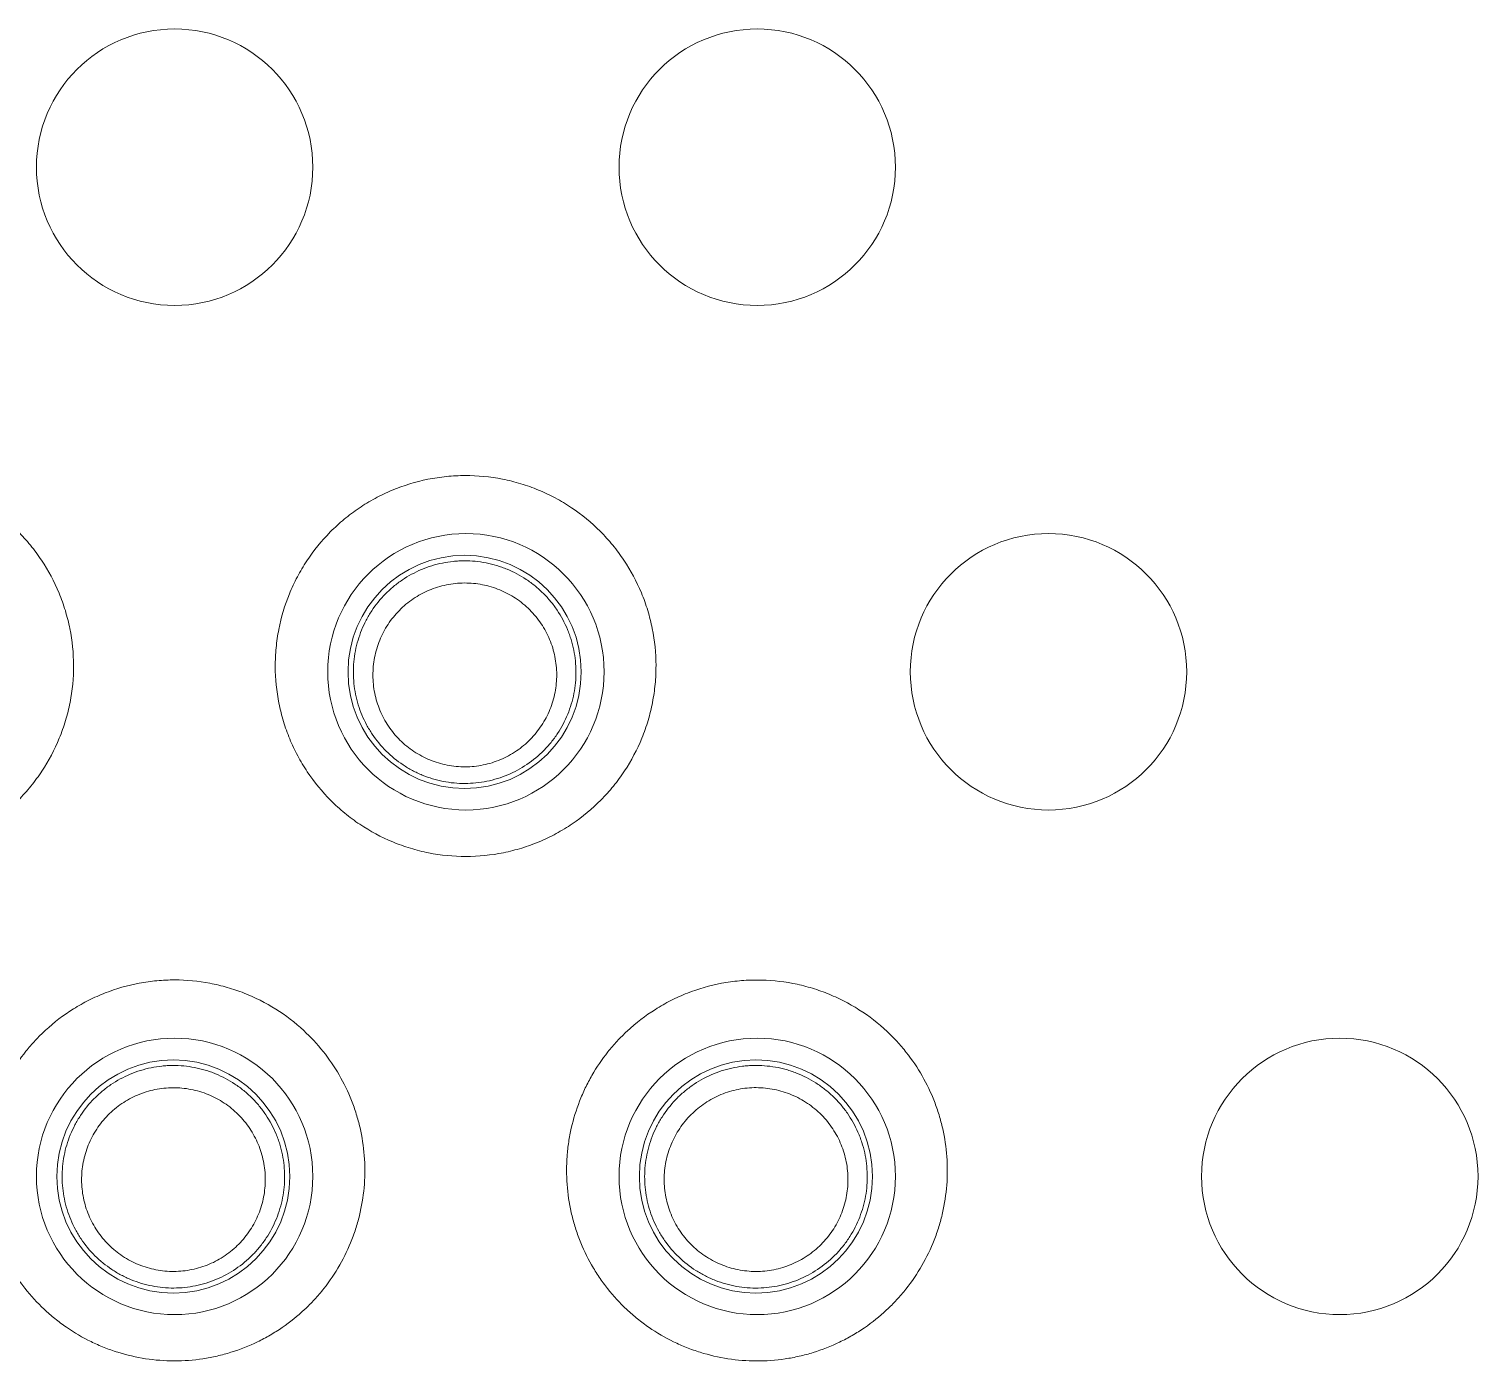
# Model space of a CAD drawing. Header units: inches. Extents: x 3778 to 56227, y -16914 to 35091.
# Drawn here: x 12331.13 to 12338.62, y 17409.93 to 17416.81 of the extents above; entities that cross this region are included whole.
import ezdxf

# ---------------------------------------------------------------- set-up
doc = ezdxf.new("R2010")
doc.units = ezdxf.units.IN
doc.header["$LTSCALE"] = 100
doc.header["$MEASUREMENT"] = 0
doc.layers.add('mark-B', color=2, linetype='Continuous', lineweight=20)
doc.layers.add('RC-LIGHT', color=7, linetype='Continuous')

# ---------------------------------------------------------------- blocks, each defined once
blk = doc.blocks.new('무풍1way 일반')
at = {"layer": 'mark-B'}
for centre, radius in [((504.575, -422.2442), 0.7146), ((507.5873, -422.2442), 0.7146), ((506.0811, -424.853), 0.7146), ((506.0811, -424.853), 0.7146), ((506.0811, -424.853), 0.7146), ((506.0811, -424.853), 0.7146), ((509.0935, -424.853), 0.7146), ((506.0746, -424.8537), 0.6029), ((504.575, -427.4618), 0.7146), ((504.575, -427.4618), 0.7146), ((504.575, -427.4618), 0.7146), ((504.575, -427.4618), 0.7146), ((507.5873, -427.4618), 0.7146), ((507.5873, -427.4618), 0.7146), ((507.5873, -427.4618), 0.7146), ((507.5873, -427.4618), 0.7146), ((510.5997, -427.4618), 0.7146), ((504.5684, -427.4625), 0.6026), ((507.5808, -427.4625), 0.6029)]:
    blk.add_circle(centre, radius, dxfattribs=at)
for points, knots in [([(503.0688, -425.8075), (503.0034, -425.8075), (502.9391, -425.8011), (502.8442, -425.7822), (502.8129, -425.7744), (502.7663, -425.7602), (502.7508, -425.7551), (502.7201, -425.7441), (502.705, -425.7382), (502.6303, -425.7071), (502.5736, -425.6767), (502.5066, -425.6318), (502.4934, -425.6225), (502.4674, -425.6031), (502.4546, -425.593), (502.417, -425.5621), (502.3932, -425.5404), (502.3253, -425.4722), (502.2846, -425.4225), (502.2398, -425.3552), (502.2311, -425.3415), (502.2146, -425.3138), (502.1909, -425.2717), (502.1568, -425.1994), (502.1352, -425.1392), (502.1213, -425.0931), (502.117, -425.0776), (502.1091, -425.0463), (502.1056, -425.0305), (502.0899, -424.9515), (502.0836, -424.888), (502.0835, -424.7922), (502.085, -424.7601), (502.0896, -424.7119), (502.0916, -424.6958), (502.0962, -424.664), (502.0989, -424.6482), (502.1144, -424.5697), (502.1327, -424.5085), (502.1631, -424.4342), (502.1696, -424.4194), (502.1833, -424.3901), (502.1906, -424.3756), (502.2132, -424.3328), (502.2296, -424.3053), (502.2826, -424.2252), (502.3231, -424.1753), (502.3802, -424.1176), (502.392, -424.1064), (502.4159, -424.0846), (502.4524, -424.0528), (502.5167, -424.0047), (502.5718, -423.9713), (502.6288, -423.9406), (502.6584, -423.9264), (502.7481, -423.8889), (502.8097, -423.8701), (502.9048, -423.8509), (502.9369, -423.846), (503.0019, -423.8395), (503.0343, -423.8379), (503.1312, -423.8378), (503.1954, -423.844), (503.2752, -423.8598), (503.2911, -423.8634), (503.3227, -423.8713), (503.3697, -423.8843), (503.4455, -423.9115), (503.5037, -423.9391), (503.5465, -423.962), (503.5605, -423.9699), (503.5884, -423.9867), (503.6022, -423.9954), (503.6695, -424.0406), (503.7191, -424.0814), (503.7872, -424.1496), (503.8088, -424.1735), (503.8396, -424.2111), (503.8496, -424.224), (503.8688, -424.2499), (503.878, -424.2631), (503.9225, -424.3299), (503.9527, -424.3863), (503.9896, -424.4754), (504.0005, -424.506), (504.0192, -424.5676), (504.027, -424.5986), (504.0457, -424.6925), (504.0522, -424.7562), (504.0524, -424.8855), (504.0463, -424.9493), (504.0279, -425.0432), (504.0202, -425.0743), (504.0018, -425.1359), (503.991, -425.1666), (503.9543, -425.2559), (503.9244, -425.3125), (503.8714, -425.3927), (503.8523, -425.4188), (503.8113, -425.4692), (503.7897, -425.4932), (503.7219, -425.5617), (503.6724, -425.6027), (503.592, -425.6571), (503.5639, -425.674), (503.507, -425.7048), (503.4488, -425.7326), (503.3882, -425.7545), (503.3419, -425.7688), (503.3263, -425.7732), (503.2948, -425.7812), (503.2789, -425.7848), (503.1989, -425.801), (503.1342, -425.8075), (503.0688, -425.8075)], [0, 0, 0, 0, 0.03125, 0.03125, 0.046875, 0.046875, 0.054688, 0.054688, 0.0625, 0.0625, 0.09375, 0.09375, 0.101563, 0.101563, 0.109375, 0.109375, 0.125, 0.125, 0.15625, 0.15625, 0.164063, 0.164063, 0.171875, 0.1875, 0.203125, 0.203125, 0.210938, 0.210938, 0.21875, 0.21875, 0.25, 0.25, 0.265625, 0.265625, 0.273438, 0.273438, 0.28125, 0.28125, 0.3125, 0.3125, 0.320313, 0.320313, 0.328125, 0.328125, 0.34375, 0.34375, 0.375, 0.375, 0.382813, 0.382813, 0.390625, 0.40625, 0.421875, 0.421875, 0.4375, 0.4375, 0.46875, 0.46875, 0.484375, 0.484375, 0.5, 0.5, 0.53125, 0.53125, 0.539063, 0.539063, 0.546875, 0.5625, 0.578125, 0.578125, 0.585938, 0.585938, 0.59375, 0.59375, 0.625, 0.625, 0.640625, 0.640625, 0.648438, 0.648438, 0.65625, 0.65625, 0.6875, 0.6875, 0.703125, 0.703125, 0.71875, 0.71875, 0.75, 0.75, 0.78125, 0.78125, 0.796875, 0.796875, 0.8125, 0.8125, 0.84375, 0.84375, 0.859375, 0.859375, 0.875, 0.875, 0.90625, 0.90625, 0.921875, 0.921875, 0.9375, 0.953125, 0.953125, 0.960937, 0.960937, 0.96875, 0.96875, 1, 1, 1, 1]), ([(503.0688, -425.8075), (503.0034, -425.8075), (502.9391, -425.8011), (502.8442, -425.7822), (502.8129, -425.7744), (502.7663, -425.7602), (502.7508, -425.7551), (502.7201, -425.7441), (502.705, -425.7382), (502.6303, -425.7071), (502.5736, -425.6767), (502.5066, -425.6318), (502.4934, -425.6225), (502.4674, -425.6031), (502.4546, -425.593), (502.417, -425.5621), (502.3932, -425.5404), (502.3253, -425.4722), (502.2846, -425.4225), (502.2398, -425.3552), (502.2311, -425.3415), (502.2146, -425.3138), (502.1909, -425.2717), (502.1568, -425.1994), (502.1352, -425.1392), (502.1213, -425.0931), (502.117, -425.0776), (502.1091, -425.0463), (502.1056, -425.0305), (502.0899, -424.9515), (502.0836, -424.888), (502.0835, -424.7922), (502.085, -424.7601), (502.0896, -424.7119), (502.0916, -424.6958), (502.0962, -424.664), (502.0989, -424.6482), (502.1144, -424.5697), (502.1327, -424.5085), (502.1631, -424.4342), (502.1696, -424.4194), (502.1833, -424.3901), (502.1906, -424.3756), (502.2132, -424.3328), (502.2296, -424.3053), (502.2826, -424.2252), (502.3231, -424.1753), (502.3802, -424.1176), (502.392, -424.1064), (502.4159, -424.0846), (502.4524, -424.0528), (502.5167, -424.0047), (502.5718, -423.9713), (502.6288, -423.9406), (502.6584, -423.9264), (502.7481, -423.8889), (502.8097, -423.8701), (502.9048, -423.8509), (502.9369, -423.846), (503.0019, -423.8395), (503.0343, -423.8379), (503.1312, -423.8378), (503.1954, -423.844), (503.2752, -423.8598), (503.2911, -423.8634), (503.3227, -423.8713), (503.3697, -423.8843), (503.4455, -423.9115), (503.5037, -423.9391), (503.5465, -423.962), (503.5605, -423.9699), (503.5884, -423.9867), (503.6022, -423.9954), (503.6695, -424.0406), (503.7191, -424.0814), (503.7872, -424.1496), (503.8088, -424.1735), (503.8396, -424.2111), (503.8496, -424.224), (503.8688, -424.2499), (503.878, -424.2631), (503.9225, -424.3299), (503.9527, -424.3863), (503.9896, -424.4754), (504.0005, -424.506), (504.0192, -424.5676), (504.027, -424.5986), (504.0457, -424.6925), (504.0522, -424.7562), (504.0524, -424.8855), (504.0463, -424.9493), (504.0279, -425.0432), (504.0202, -425.0743), (504.0018, -425.1359), (503.991, -425.1666), (503.9543, -425.2559), (503.9244, -425.3125), (503.8714, -425.3927), (503.8523, -425.4188), (503.8113, -425.4692), (503.7897, -425.4932), (503.7219, -425.5617), (503.6724, -425.6027), (503.592, -425.6571), (503.5639, -425.674), (503.507, -425.7048), (503.4488, -425.7326), (503.3882, -425.7545), (503.3419, -425.7688), (503.3263, -425.7732), (503.2948, -425.7812), (503.2789, -425.7848), (503.1989, -425.801), (503.1342, -425.8075), (503.0688, -425.8075)], [0, 0, 0, 0, 0.03125, 0.03125, 0.046875, 0.046875, 0.054688, 0.054688, 0.0625, 0.0625, 0.09375, 0.09375, 0.101563, 0.101563, 0.109375, 0.109375, 0.125, 0.125, 0.15625, 0.15625, 0.164063, 0.164063, 0.171875, 0.1875, 0.203125, 0.203125, 0.210938, 0.210938, 0.21875, 0.21875, 0.25, 0.25, 0.265625, 0.265625, 0.273438, 0.273438, 0.28125, 0.28125, 0.3125, 0.3125, 0.320313, 0.320313, 0.328125, 0.328125, 0.34375, 0.34375, 0.375, 0.375, 0.382813, 0.382813, 0.390625, 0.40625, 0.421875, 0.421875, 0.4375, 0.4375, 0.46875, 0.46875, 0.484375, 0.484375, 0.5, 0.5, 0.53125, 0.53125, 0.539063, 0.539063, 0.546875, 0.5625, 0.578125, 0.578125, 0.585938, 0.585938, 0.59375, 0.59375, 0.625, 0.625, 0.640625, 0.640625, 0.648438, 0.648438, 0.65625, 0.65625, 0.6875, 0.6875, 0.703125, 0.703125, 0.71875, 0.71875, 0.75, 0.75, 0.78125, 0.78125, 0.796875, 0.796875, 0.8125, 0.8125, 0.84375, 0.84375, 0.859375, 0.859375, 0.875, 0.875, 0.90625, 0.90625, 0.921875, 0.921875, 0.9375, 0.953125, 0.953125, 0.960937, 0.960937, 0.96875, 0.96875, 1, 1, 1, 1]), ([(506.0811, -425.8079), (506.0158, -425.808), (505.9515, -425.8016), (505.8567, -425.7828), (505.8253, -425.775), (505.7787, -425.7609), (505.7632, -425.7557), (505.7325, -425.7447), (505.7174, -425.7389), (505.6427, -425.7079), (505.586, -425.6775), (505.519, -425.6327), (505.5058, -425.6234), (505.4798, -425.604), (505.4669, -425.594), (505.4294, -425.5631), (505.4055, -425.5414), (505.3376, -425.4732), (505.2969, -425.4237), (505.252, -425.3564), (505.2433, -425.3427), (505.2267, -425.315), (505.203, -425.273), (505.1688, -425.2007), (505.1473, -425.1405), (505.1332, -425.0944), (505.1289, -425.0789), (505.1211, -425.0476), (505.1175, -425.0318), (505.1017, -424.9529), (505.0954, -424.8894), (505.0951, -424.7935), (505.0966, -424.7615), (505.1012, -424.7132), (505.1032, -424.6972), (505.1078, -424.6653), (505.1105, -424.6495), (505.1258, -424.5709), (505.1441, -424.5097), (505.1745, -424.4353), (505.181, -424.4206), (505.1947, -424.3913), (505.2019, -424.3767), (505.2245, -424.334), (505.2409, -424.3064), (505.2939, -424.2262), (505.3343, -424.1763), (505.3914, -424.1186), (505.4032, -424.1073), (505.427, -424.0855), (505.4636, -424.0537), (505.5278, -424.0055), (505.5829, -423.9721), (505.6399, -423.9413), (505.6695, -423.9272), (505.7592, -423.8896), (505.8208, -423.8707), (505.9158, -423.8515), (505.948, -423.8466), (506.013, -423.84), (506.0454, -423.8384), (506.1422, -423.8382), (506.2064, -423.8444), (506.2861, -423.8601), (506.3021, -423.8637), (506.3337, -423.8716), (506.3807, -423.8846), (506.4565, -423.9117), (506.5147, -423.9392), (506.5575, -423.962), (506.5715, -423.97), (506.5994, -423.9867), (506.6132, -423.9955), (506.6806, -424.0405), (506.7302, -424.0813), (506.7983, -424.1495), (506.8199, -424.1733), (506.8507, -424.2109), (506.8607, -424.2237), (506.88, -424.2497), (506.8892, -424.2628), (506.9338, -424.3296), (506.964, -424.3859), (507.001, -424.475), (507.0119, -424.5056), (507.0307, -424.5672), (507.0385, -424.5982), (507.0573, -424.6921), (507.0638, -424.7557), (507.0641, -424.8527), (507.0626, -424.8849), (507.0565, -424.9486), (507.0474, -425.0118), (507.0321, -425.0739), (507.0138, -425.1356), (507.003, -425.1663), (506.9664, -425.2557), (506.9365, -425.3122), (506.8835, -425.3926), (506.8645, -425.4186), (506.8235, -425.4691), (506.8019, -425.4931), (506.7341, -425.5617), (506.6847, -425.6027), (506.6042, -425.6571), (506.5762, -425.6741), (506.5193, -425.7049), (506.4611, -425.7328), (506.4005, -425.7547), (506.3542, -425.769), (506.3386, -425.7734), (506.3072, -425.7814), (506.2912, -425.7851), (506.2112, -425.8013), (506.1465, -425.8078), (506.0811, -425.8079)], [0, 0, 0, 0, 0.03125, 0.03125, 0.046875, 0.046875, 0.054688, 0.054688, 0.0625, 0.0625, 0.09375, 0.09375, 0.101563, 0.101563, 0.109375, 0.109375, 0.125, 0.125, 0.15625, 0.15625, 0.164063, 0.164063, 0.171875, 0.1875, 0.203125, 0.203125, 0.210938, 0.210938, 0.21875, 0.21875, 0.25, 0.25, 0.265625, 0.265625, 0.273438, 0.273438, 0.28125, 0.28125, 0.3125, 0.3125, 0.320313, 0.320313, 0.328125, 0.328125, 0.34375, 0.34375, 0.375, 0.375, 0.382813, 0.382813, 0.390625, 0.40625, 0.421875, 0.421875, 0.4375, 0.4375, 0.46875, 0.46875, 0.484375, 0.484375, 0.5, 0.5, 0.53125, 0.53125, 0.539063, 0.539063, 0.546875, 0.5625, 0.578125, 0.578125, 0.585938, 0.585938, 0.59375, 0.59375, 0.625, 0.625, 0.640625, 0.640625, 0.648438, 0.648438, 0.65625, 0.65625, 0.6875, 0.6875, 0.703125, 0.703125, 0.71875, 0.71875, 0.75, 0.75, 0.765625, 0.765625, 0.78125, 0.796875, 0.796875, 0.8125, 0.8125, 0.84375, 0.84375, 0.859375, 0.859375, 0.875, 0.875, 0.90625, 0.90625, 0.921875, 0.921875, 0.9375, 0.953125, 0.953125, 0.960938, 0.960938, 0.96875, 0.96875, 1, 1, 1, 1]), ([(506.0811, -425.8079), (506.0158, -425.808), (505.9515, -425.8016), (505.8567, -425.7828), (505.8253, -425.775), (505.7787, -425.7609), (505.7632, -425.7557), (505.7325, -425.7447), (505.7174, -425.7389), (505.6427, -425.7079), (505.586, -425.6775), (505.519, -425.6327), (505.5058, -425.6234), (505.4798, -425.604), (505.4669, -425.594), (505.4294, -425.5631), (505.4055, -425.5414), (505.3376, -425.4732), (505.2969, -425.4237), (505.252, -425.3564), (505.2433, -425.3427), (505.2267, -425.315), (505.203, -425.273), (505.1688, -425.2007), (505.1473, -425.1405), (505.1332, -425.0944), (505.1289, -425.0789), (505.1211, -425.0476), (505.1175, -425.0318), (505.1017, -424.9529), (505.0954, -424.8894), (505.0951, -424.7935), (505.0966, -424.7615), (505.1012, -424.7132), (505.1032, -424.6972), (505.1078, -424.6653), (505.1105, -424.6495), (505.1258, -424.5709), (505.1441, -424.5097), (505.1745, -424.4353), (505.181, -424.4206), (505.1947, -424.3913), (505.2019, -424.3767), (505.2245, -424.334), (505.2409, -424.3064), (505.2939, -424.2262), (505.3343, -424.1763), (505.3914, -424.1186), (505.4032, -424.1073), (505.427, -424.0855), (505.4636, -424.0537), (505.5278, -424.0055), (505.5829, -423.9721), (505.6399, -423.9413), (505.6695, -423.9272), (505.7592, -423.8896), (505.8208, -423.8707), (505.9158, -423.8515), (505.948, -423.8466), (506.013, -423.84), (506.0454, -423.8384), (506.1422, -423.8382), (506.2064, -423.8444), (506.2861, -423.8601), (506.3021, -423.8637), (506.3337, -423.8716), (506.3807, -423.8846), (506.4565, -423.9117), (506.5147, -423.9392), (506.5575, -423.962), (506.5715, -423.97), (506.5994, -423.9867), (506.6132, -423.9955), (506.6806, -424.0405), (506.7302, -424.0813), (506.7983, -424.1495), (506.8199, -424.1733), (506.8507, -424.2109), (506.8607, -424.2237), (506.88, -424.2497), (506.8892, -424.2628), (506.9338, -424.3296), (506.964, -424.3859), (507.001, -424.475), (507.0119, -424.5056), (507.0307, -424.5672), (507.0385, -424.5982), (507.0573, -424.6921), (507.0638, -424.7557), (507.0641, -424.8527), (507.0626, -424.8849), (507.0565, -424.9486), (507.0474, -425.0118), (507.0321, -425.0739), (507.0138, -425.1356), (507.003, -425.1663), (506.9664, -425.2557), (506.9365, -425.3122), (506.8835, -425.3926), (506.8645, -425.4186), (506.8235, -425.4691), (506.8019, -425.4931), (506.7341, -425.5617), (506.6847, -425.6027), (506.6042, -425.6571), (506.5762, -425.6741), (506.5193, -425.7049), (506.4611, -425.7328), (506.4005, -425.7547), (506.3542, -425.769), (506.3386, -425.7734), (506.3072, -425.7814), (506.2912, -425.7851), (506.2112, -425.8013), (506.1465, -425.8078), (506.0811, -425.8079)], [0, 0, 0, 0, 0.03125, 0.03125, 0.046875, 0.046875, 0.054688, 0.054688, 0.0625, 0.0625, 0.09375, 0.09375, 0.101563, 0.101563, 0.109375, 0.109375, 0.125, 0.125, 0.15625, 0.15625, 0.164063, 0.164063, 0.171875, 0.1875, 0.203125, 0.203125, 0.210938, 0.210938, 0.21875, 0.21875, 0.25, 0.25, 0.265625, 0.265625, 0.273438, 0.273438, 0.28125, 0.28125, 0.3125, 0.3125, 0.320313, 0.320313, 0.328125, 0.328125, 0.34375, 0.34375, 0.375, 0.375, 0.382813, 0.382813, 0.390625, 0.40625, 0.421875, 0.421875, 0.4375, 0.4375, 0.46875, 0.46875, 0.484375, 0.484375, 0.5, 0.5, 0.53125, 0.53125, 0.539063, 0.539063, 0.546875, 0.5625, 0.578125, 0.578125, 0.585938, 0.585938, 0.59375, 0.59375, 0.625, 0.625, 0.640625, 0.640625, 0.648438, 0.648438, 0.65625, 0.65625, 0.6875, 0.6875, 0.703125, 0.703125, 0.71875, 0.71875, 0.75, 0.75, 0.765625, 0.765625, 0.78125, 0.796875, 0.796875, 0.8125, 0.8125, 0.84375, 0.84375, 0.859375, 0.859375, 0.875, 0.875, 0.90625, 0.90625, 0.921875, 0.921875, 0.9375, 0.953125, 0.953125, 0.960938, 0.960938, 0.96875, 0.96875, 1, 1, 1, 1]), ([(505.6687, -425.2629), (505.6417, -425.236), (505.6178, -425.207), (505.5864, -425.1602), (505.5767, -425.1441), (505.5587, -425.1107), (505.5506, -425.0936), (505.529, -425.0417), (505.518, -425.006), (505.5068, -424.9507), (505.504, -424.9319), (505.5002, -424.8944), (505.4992, -424.8757), (505.499, -424.8197), (505.5025, -424.7824), (505.5169, -424.708), (505.5277, -424.6721), (505.5488, -424.6201), (505.5568, -424.6032), (505.5743, -424.5698), (505.5841, -424.5534), (505.6152, -424.5062), (505.6388, -424.4771), (505.6785, -424.437), (505.6924, -424.4242), (505.7217, -424.3999), (505.7368, -424.3886), (505.7836, -424.357), (505.8166, -424.3391), (505.869, -424.317), (505.887, -424.3105), (505.9231, -424.2993), (505.9596, -424.29), (505.9969, -424.2843), (506.025, -424.2814), (506.0345, -424.2807), (506.0534, -424.2797), (506.063, -424.2794), (506.1105, -424.2792), (506.148, -424.2828), (506.2035, -424.2936), (506.2218, -424.2982), (506.2491, -424.3063), (506.2582, -424.3093), (506.2761, -424.3157), (506.2849, -424.319), (506.3285, -424.337), (506.3617, -424.3546), (506.4088, -424.3859), (506.4242, -424.3972), (506.4536, -424.4212), (506.4676, -424.4339), (506.4944, -424.4606), (506.5072, -424.4747), (506.5312, -424.5039), (506.5424, -424.519), (506.5737, -424.5657), (506.5914, -424.5987), (506.6096, -424.6423), (506.613, -424.6512), (506.6194, -424.6689), (506.6283, -424.6957), (506.6398, -424.741), (506.6454, -424.778), (506.6492, -424.8154), (506.6502, -424.8344), (506.6503, -424.8909), (506.6468, -424.9281), (506.6361, -424.9832), (506.6316, -425.0015), (506.6207, -425.0378), (506.6144, -425.0556), (506.5931, -425.1077), (506.5757, -425.1408), (506.5445, -425.1879), (506.5332, -425.2033), (506.5094, -425.2326), (506.4968, -425.2466), (506.4572, -425.2866), (506.4283, -425.3106), (506.3652, -425.3532), (506.332, -425.3711), (506.28, -425.3929), (506.2623, -425.3993), (506.2261, -425.4105), (506.2076, -425.4152), (506.1519, -425.4265), (506.1145, -425.4303), (506.0579, -425.4305), (506.0388, -425.4297), (506.0009, -425.426), (505.9822, -425.4233), (505.9268, -425.4124), (505.8907, -425.4016), (505.8468, -425.3835), (505.8381, -425.3797), (505.8209, -425.3716), (505.7956, -425.3589), (505.7715, -425.3445), (505.7247, -425.3134), (505.6956, -425.2897), (505.6687, -425.2629)], [0, 0, 0, 0, 0.03125, 0.03125, 0.046875, 0.046875, 0.0625, 0.0625, 0.09375, 0.09375, 0.109375, 0.109375, 0.125, 0.125, 0.15625, 0.15625, 0.1875, 0.1875, 0.203125, 0.203125, 0.21875, 0.21875, 0.25, 0.25, 0.265625, 0.265625, 0.28125, 0.28125, 0.3125, 0.3125, 0.328125, 0.328125, 0.34375, 0.359375, 0.359375, 0.367187, 0.367187, 0.375, 0.375, 0.40625, 0.40625, 0.421875, 0.421875, 0.429687, 0.429687, 0.4375, 0.4375, 0.46875, 0.46875, 0.484375, 0.484375, 0.5, 0.5, 0.515625, 0.515625, 0.53125, 0.53125, 0.5625, 0.5625, 0.570312, 0.570312, 0.578125, 0.59375, 0.609375, 0.609375, 0.625, 0.625, 0.65625, 0.65625, 0.671875, 0.671875, 0.6875, 0.6875, 0.71875, 0.71875, 0.734375, 0.734375, 0.75, 0.75, 0.78125, 0.78125, 0.8125, 0.8125, 0.828125, 0.828125, 0.84375, 0.84375, 0.875, 0.875, 0.890625, 0.890625, 0.90625, 0.90625, 0.9375, 0.9375, 0.945312, 0.945312, 0.953125, 0.96875, 0.96875, 1, 1, 1, 1]), ([(505.74, -425.2059), (505.7512, -425.2169), (505.7628, -425.2275), (505.7869, -425.2471), (505.8119, -425.2656), (505.8386, -425.2815), (505.8661, -425.2961), (505.8804, -425.3028), (505.9239, -425.3207), (505.9537, -425.3296), (505.9995, -425.3385), (506.015, -425.3408), (506.0464, -425.3437), (506.0621, -425.3444), (506.1089, -425.3442), (506.1398, -425.341), (506.1859, -425.3316), (506.2012, -425.3276), (506.2311, -425.3184), (506.2457, -425.313), (506.2887, -425.2949), (506.3161, -425.2801), (506.3681, -425.2448), (506.392, -425.2249), (506.4246, -425.1918), (506.4349, -425.1802), (506.4545, -425.156), (506.4638, -425.1433), (506.4895, -425.1043), (506.5038, -425.077), (506.5213, -425.034), (506.5265, -425.0193), (506.5354, -424.9894), (506.5391, -424.9743), (506.5478, -424.9289), (506.5507, -424.8982), (506.5505, -424.8516), (506.5497, -424.836), (506.5465, -424.8051), (506.5419, -424.7747), (506.5343, -424.7448), (506.5253, -424.7152), (506.52, -424.7005), (506.502, -424.6573), (506.4873, -424.6301), (506.4615, -424.5916), (506.4523, -424.5792), (506.4325, -424.5551), (506.4219, -424.5435), (506.3998, -424.5214), (506.3882, -424.511), (506.3639, -424.4912), (506.3512, -424.4818), (506.3123, -424.4559), (506.2849, -424.4414), (506.2416, -424.4236), (506.2268, -424.4184), (506.1967, -424.4094), (506.1815, -424.4056), (506.1357, -424.3967), (506.1047, -424.3938), (506.0575, -424.394), (506.0417, -424.3948), (506.0107, -424.3981), (505.9799, -424.4028), (505.9498, -424.4106), (505.9199, -424.4198), (505.905, -424.4253), (505.8617, -424.4435), (505.8345, -424.4584), (505.7959, -424.4845), (505.7834, -424.4939), (505.7592, -424.514), (505.7478, -424.5246), (505.7151, -424.5578), (505.6956, -424.5818), (505.67, -424.6208), (505.662, -424.6343), (505.6475, -424.6619), (505.641, -424.6759), (505.6236, -424.7187), (505.6147, -424.7484), (505.6029, -424.8097), (505.6001, -424.8404), (505.6003, -424.8866), (505.6011, -424.9021), (505.6042, -424.9329), (505.6066, -424.9484), (505.6158, -424.994), (505.6249, -425.0235), (505.6427, -425.0663), (505.6494, -425.0803), (505.6642, -425.1079), (505.6722, -425.1212), (505.6981, -425.1598), (505.7178, -425.1837), (505.74, -425.2059)], [0, 0, 0, 0, 0.015625, 0.015625, 0.03125, 0.046875, 0.046875, 0.0625, 0.0625, 0.09375, 0.09375, 0.109375, 0.109375, 0.125, 0.125, 0.15625, 0.15625, 0.171875, 0.171875, 0.1875, 0.1875, 0.21875, 0.21875, 0.25, 0.25, 0.265625, 0.265625, 0.28125, 0.28125, 0.3125, 0.3125, 0.328125, 0.328125, 0.34375, 0.34375, 0.375, 0.375, 0.390625, 0.390625, 0.40625, 0.421875, 0.421875, 0.4375, 0.4375, 0.46875, 0.46875, 0.484375, 0.484375, 0.5, 0.5, 0.515625, 0.515625, 0.53125, 0.53125, 0.5625, 0.5625, 0.578125, 0.578125, 0.59375, 0.59375, 0.625, 0.625, 0.640625, 0.640625, 0.65625, 0.671875, 0.671875, 0.6875, 0.6875, 0.71875, 0.71875, 0.734375, 0.734375, 0.75, 0.75, 0.78125, 0.78125, 0.796875, 0.796875, 0.8125, 0.8125, 0.84375, 0.84375, 0.875, 0.875, 0.890625, 0.890625, 0.90625, 0.90625, 0.9375, 0.9375, 0.953125, 0.953125, 0.96875, 0.96875, 1, 1, 1, 1]), ([(503.907, -426.7066), (503.952, -426.6651), (504.0003, -426.6283), (504.0778, -426.5798), (504.1044, -426.5648), (504.1456, -426.5441), (504.1596, -426.5374), (504.1877, -426.5249), (504.2019, -426.519), (504.2732, -426.4912), (504.3317, -426.4744), (504.4069, -426.4602), (504.4221, -426.4577), (504.4525, -426.4535), (504.4679, -426.4517), (504.514, -426.4474), (504.5447, -426.446), (504.6364, -426.4461), (504.6971, -426.4519), (504.7877, -426.4691), (504.8179, -426.4763), (504.8768, -426.4933), (504.9057, -426.5032), (504.9908, -426.5366), (505.0452, -426.564), (505.1496, -426.6296), (505.198, -426.6668), (505.2425, -426.708)], [0, 0, 0, 0, 0.125, 0.125, 0.1875, 0.1875, 0.21875, 0.21875, 0.25, 0.25, 0.375, 0.375, 0.40625, 0.40625, 0.4375, 0.4375, 0.5, 0.5, 0.625, 0.625, 0.6875, 0.6875, 0.75, 0.75, 0.875, 0.875, 1, 1, 1, 1]), ([(503.907, -426.7066), (503.952, -426.6651), (504.0003, -426.6283), (504.0778, -426.5798), (504.1044, -426.5648), (504.1456, -426.5441), (504.1596, -426.5374), (504.1877, -426.5249), (504.2019, -426.519), (504.2732, -426.4912), (504.3317, -426.4744), (504.4069, -426.4602), (504.4221, -426.4577), (504.4525, -426.4535), (504.4679, -426.4517), (504.514, -426.4474), (504.5447, -426.446), (504.6364, -426.4461), (504.6971, -426.4519), (504.7877, -426.4691), (504.8179, -426.4763), (504.8768, -426.4933), (504.9057, -426.5032), (504.9908, -426.5366), (505.0452, -426.564), (505.1496, -426.6296), (505.198, -426.6668), (505.2425, -426.708)], [0, 0, 0, 0, 0.125, 0.125, 0.1875, 0.1875, 0.21875, 0.21875, 0.25, 0.25, 0.375, 0.375, 0.40625, 0.40625, 0.4375, 0.4375, 0.5, 0.5, 0.625, 0.625, 0.6875, 0.6875, 0.75, 0.75, 0.875, 0.875, 1, 1, 1, 1]), ([(506.9152, -426.7103), (506.9604, -426.6682), (507.009, -426.6309), (507.0868, -426.5818), (507.1136, -426.5666), (507.1551, -426.5456), (507.1691, -426.5389), (507.1975, -426.5262), (507.2117, -426.5202), (507.2835, -426.492), (507.3425, -426.4751), (507.4182, -426.4607), (507.4335, -426.4582), (507.4642, -426.4539), (507.4797, -426.4521), (507.5261, -426.4478), (507.557, -426.4465), (507.6494, -426.4467), (507.7106, -426.4525), (507.7866, -426.4671), (507.8018, -426.4704), (507.832, -426.4777), (507.8769, -426.4897), (507.9496, -426.5148), (508.0055, -426.54), (508.0603, -426.568), (508.0871, -426.5833), (508.1657, -426.6332), (508.2142, -426.6709), (508.2588, -426.7127)], [0, 0, 0, 0, 0.125, 0.125, 0.1875, 0.1875, 0.21875, 0.21875, 0.25, 0.25, 0.375, 0.375, 0.40625, 0.40625, 0.4375, 0.4375, 0.5, 0.5, 0.625, 0.625, 0.65625, 0.65625, 0.6875, 0.75, 0.8125, 0.8125, 0.875, 0.875, 1, 1, 1, 1]), ([(506.9152, -426.7103), (506.9604, -426.6682), (507.009, -426.6309), (507.0868, -426.5818), (507.1136, -426.5666), (507.1551, -426.5456), (507.1691, -426.5389), (507.1975, -426.5262), (507.2117, -426.5202), (507.2835, -426.492), (507.3425, -426.4751), (507.4182, -426.4607), (507.4335, -426.4582), (507.4642, -426.4539), (507.4797, -426.4521), (507.5261, -426.4478), (507.557, -426.4465), (507.6494, -426.4467), (507.7106, -426.4525), (507.7866, -426.4671), (507.8018, -426.4704), (507.832, -426.4777), (507.8769, -426.4897), (507.9496, -426.5148), (508.0055, -426.54), (508.0603, -426.568), (508.0871, -426.5833), (508.1657, -426.6332), (508.2142, -426.6709), (508.2588, -426.7127)], [0, 0, 0, 0, 0.125, 0.125, 0.1875, 0.1875, 0.21875, 0.21875, 0.25, 0.25, 0.375, 0.375, 0.40625, 0.40625, 0.4375, 0.4375, 0.5, 0.5, 0.625, 0.625, 0.65625, 0.65625, 0.6875, 0.75, 0.8125, 0.8125, 0.875, 0.875, 1, 1, 1, 1]), ([(505.2425, -426.708), (505.2785, -426.7413), (505.312, -426.7772), (505.3739, -426.8547), (505.4016, -426.8952), (505.4505, -426.9798), (505.4718, -427.0238), (505.4989, -427.0924), (505.5071, -427.1158), (505.5216, -427.1628), (505.528, -427.1864), (505.5444, -427.2577), (505.5518, -427.3059), (505.5575, -427.379), (505.5585, -427.4036), (505.5586, -427.4529), (505.5578, -427.4775), (505.5525, -427.5507), (505.5454, -427.5989), (505.5294, -427.6704), (505.5232, -427.694), (505.5089, -427.741), (505.5008, -427.7644), (505.4741, -427.8333), (505.4319, -427.9216), (505.3772, -428.0029), (505.3388, -428.0515), (505.3309, -428.0611), (505.3149, -428.0799), (505.2903, -428.1076), (505.2644, -428.1337), (505.2107, -428.1839), (505.1725, -428.2147), (505.1216, -428.2496), (505.1113, -428.2564), (505.0903, -428.2697), (505.0797, -428.2762), (505.0475, -428.2949), (505.0257, -428.3065), (504.9592, -428.3388), (504.9135, -428.3568), (504.8428, -428.3788), (504.8189, -428.3852), (504.7704, -428.3964), (504.7458, -428.4011), (504.6721, -428.4122), (504.6225, -428.4159), (504.5227, -428.4157), (504.4241, -428.408), (504.3281, -428.3858), (504.257, -428.3636), (504.2334, -428.3552), (504.1874, -428.3369), (504.1648, -428.3269), (504.0985, -428.2946), (504.0561, -428.2698), (504.0054, -428.2348), (503.9953, -428.2276), (503.9755, -428.2128), (503.9657, -428.2051), (503.9367, -428.1818), (503.9181, -428.1656), (503.8644, -428.1151), (503.8314, -428.079), (503.7859, -428.0212), (503.7714, -428.0014), (503.7507, -427.9707), (503.744, -427.9602), (503.731, -427.9392), (503.7247, -427.9287), (503.6943, -427.8753), (503.6734, -427.8311), (503.6471, -427.7629), (503.6391, -427.7398), (503.6284, -427.7046), (503.6251, -427.6928), (503.6189, -427.6689), (503.6159, -427.6569), (503.6026, -427.5968), (503.5886, -427.5001), (503.5889, -427.4025), (503.5947, -427.3289), (503.5976, -427.3043), (503.6051, -427.2558), (503.6097, -427.2318), (503.6262, -427.1606), (503.6407, -427.114), (503.6678, -427.0457), (503.6777, -427.0231), (503.6993, -426.9786), (503.7108, -426.9569), (503.7478, -426.8933), (503.7754, -426.853), (503.8214, -426.7956), (503.8375, -426.7771), (503.8711, -426.741), (503.8888, -426.7234), (503.907, -426.7066)], [0, 0, 0, 0, 0.03125, 0.03125, 0.0625, 0.0625, 0.09375, 0.09375, 0.109375, 0.109375, 0.125, 0.125, 0.15625, 0.15625, 0.171875, 0.171875, 0.1875, 0.1875, 0.21875, 0.21875, 0.234375, 0.234375, 0.25, 0.25, 0.28125, 0.3125, 0.3125, 0.320313, 0.320313, 0.328125, 0.34375, 0.34375, 0.375, 0.375, 0.382813, 0.382813, 0.390625, 0.390625, 0.40625, 0.40625, 0.4375, 0.4375, 0.453125, 0.453125, 0.46875, 0.46875, 0.5, 0.5, 0.53125, 0.5625, 0.5625, 0.578125, 0.578125, 0.59375, 0.59375, 0.625, 0.625, 0.632812, 0.632812, 0.640625, 0.640625, 0.65625, 0.65625, 0.6875, 0.6875, 0.703125, 0.703125, 0.710937, 0.710937, 0.71875, 0.71875, 0.75, 0.75, 0.765625, 0.765625, 0.773438, 0.773438, 0.78125, 0.78125, 0.8125, 0.84375, 0.84375, 0.859375, 0.859375, 0.875, 0.875, 0.90625, 0.90625, 0.921875, 0.921875, 0.9375, 0.9375, 0.96875, 0.96875, 0.984375, 0.984375, 1, 1, 1, 1]), ([(505.2425, -426.708), (505.2785, -426.7413), (505.312, -426.7772), (505.3739, -426.8547), (505.4016, -426.8952), (505.4505, -426.9798), (505.4718, -427.0238), (505.4989, -427.0924), (505.5071, -427.1158), (505.5216, -427.1628), (505.528, -427.1864), (505.5444, -427.2577), (505.5518, -427.3059), (505.5575, -427.379), (505.5585, -427.4036), (505.5586, -427.4529), (505.5578, -427.4775), (505.5525, -427.5507), (505.5454, -427.5989), (505.5294, -427.6704), (505.5232, -427.694), (505.5089, -427.741), (505.5008, -427.7644), (505.4741, -427.8333), (505.4319, -427.9216), (505.3772, -428.0029), (505.3388, -428.0515), (505.3309, -428.0611), (505.3149, -428.0799), (505.2903, -428.1076), (505.2644, -428.1337), (505.2107, -428.1839), (505.1725, -428.2147), (505.1216, -428.2496), (505.1113, -428.2564), (505.0903, -428.2697), (505.0797, -428.2762), (505.0475, -428.2949), (505.0257, -428.3065), (504.9592, -428.3388), (504.9135, -428.3568), (504.8428, -428.3788), (504.8189, -428.3852), (504.7704, -428.3964), (504.7458, -428.4011), (504.6721, -428.4122), (504.6225, -428.4159), (504.5227, -428.4157), (504.4241, -428.408), (504.3281, -428.3858), (504.257, -428.3636), (504.2334, -428.3552), (504.1874, -428.3369), (504.1648, -428.3269), (504.0985, -428.2946), (504.0561, -428.2698), (504.0054, -428.2348), (503.9953, -428.2276), (503.9755, -428.2128), (503.9657, -428.2051), (503.9367, -428.1818), (503.9181, -428.1656), (503.8644, -428.1151), (503.8314, -428.079), (503.7859, -428.0212), (503.7714, -428.0014), (503.7507, -427.9707), (503.744, -427.9602), (503.731, -427.9392), (503.7247, -427.9287), (503.6943, -427.8753), (503.6734, -427.8311), (503.6471, -427.7629), (503.6391, -427.7398), (503.6284, -427.7046), (503.6251, -427.6928), (503.6189, -427.6689), (503.6159, -427.6569), (503.6026, -427.5968), (503.5886, -427.5001), (503.5889, -427.4025), (503.5947, -427.3289), (503.5976, -427.3043), (503.6051, -427.2558), (503.6097, -427.2318), (503.6262, -427.1606), (503.6407, -427.114), (503.6678, -427.0457), (503.6777, -427.0231), (503.6993, -426.9786), (503.7108, -426.9569), (503.7478, -426.8933), (503.7754, -426.853), (503.8214, -426.7956), (503.8375, -426.7771), (503.8711, -426.741), (503.8888, -426.7234), (503.907, -426.7066)], [0, 0, 0, 0, 0.03125, 0.03125, 0.0625, 0.0625, 0.09375, 0.09375, 0.109375, 0.109375, 0.125, 0.125, 0.15625, 0.15625, 0.171875, 0.171875, 0.1875, 0.1875, 0.21875, 0.21875, 0.234375, 0.234375, 0.25, 0.25, 0.28125, 0.3125, 0.3125, 0.320313, 0.320313, 0.328125, 0.34375, 0.34375, 0.375, 0.375, 0.382813, 0.382813, 0.390625, 0.390625, 0.40625, 0.40625, 0.4375, 0.4375, 0.453125, 0.453125, 0.46875, 0.46875, 0.5, 0.5, 0.53125, 0.5625, 0.5625, 0.578125, 0.578125, 0.59375, 0.59375, 0.625, 0.625, 0.632812, 0.632812, 0.640625, 0.640625, 0.65625, 0.65625, 0.6875, 0.6875, 0.703125, 0.703125, 0.710937, 0.710937, 0.71875, 0.71875, 0.75, 0.75, 0.765625, 0.765625, 0.773438, 0.773438, 0.78125, 0.78125, 0.8125, 0.84375, 0.84375, 0.859375, 0.859375, 0.875, 0.875, 0.90625, 0.90625, 0.921875, 0.921875, 0.9375, 0.9375, 0.96875, 0.96875, 0.984375, 0.984375, 1, 1, 1, 1]), ([(508.2588, -426.7127), (508.2766, -426.7294), (508.2938, -426.7468), (508.327, -426.7829), (508.343, -426.8016), (508.389, -426.8598), (508.4436, -426.941), (508.4856, -427.029), (508.5123, -427.0976), (508.5204, -427.121), (508.5347, -427.1679), (508.5409, -427.1915), (508.5569, -427.2627), (508.5641, -427.3108), (508.5694, -427.3838), (508.5703, -427.4083), (508.5702, -427.4576), (508.5693, -427.4821), (508.5637, -427.5551), (508.5564, -427.6032), (508.5402, -427.6744), (508.5339, -427.698), (508.5195, -427.7448), (508.5113, -427.7682), (508.4844, -427.8368), (508.4421, -427.9248), (508.3872, -428.0057), (508.3487, -428.0541), (508.3408, -428.0637), (508.3248, -428.0824), (508.3002, -428.1099), (508.2743, -428.1359), (508.2206, -428.1859), (508.1823, -428.2165), (508.1315, -428.2513), (508.1212, -428.2581), (508.1002, -428.2713), (508.0896, -428.2777), (508.0574, -428.2963), (508.0356, -428.3078), (507.9692, -428.3399), (507.9236, -428.3578), (507.8531, -428.3796), (507.8292, -428.386), (507.7808, -428.3971), (507.7563, -428.4017), (507.6827, -428.4127), (507.6332, -428.4163), (507.5337, -428.4161), (507.4354, -428.4083), (507.3396, -428.3861), (507.2687, -428.364), (507.2452, -428.3556), (507.1993, -428.3374), (507.1768, -428.3274), (507.1107, -428.2952), (507.0684, -428.2705), (507.0177, -428.2356), (507.0077, -428.2284), (506.9879, -428.2137), (506.9781, -428.2061), (506.9492, -428.1828), (506.9306, -428.1666), (506.877, -428.1164), (506.844, -428.0804), (506.7985, -428.0229), (506.784, -428.0031), (506.7634, -427.9725), (506.7566, -427.9621), (506.7436, -427.9412), (506.7373, -427.9306), (506.7069, -427.8774), (506.686, -427.8334), (506.6595, -427.7654), (506.6516, -427.7423), (506.6409, -427.7073), (506.6375, -427.6955), (506.6312, -427.6718), (506.6283, -427.6598), (506.6147, -427.5998), (506.6005, -427.5033), (506.6006, -427.406), (506.6061, -427.3326), (506.6089, -427.308), (506.6162, -427.2596), (506.6207, -427.2356), (506.637, -427.1644), (506.6513, -427.1179), (506.678, -427.0497), (506.6878, -427.0271), (506.7092, -426.9826), (506.7206, -426.9609), (506.7573, -426.8972), (506.7847, -426.8569), (506.8302, -426.7995), (506.8462, -426.7809), (506.8796, -426.7447), (506.8971, -426.7271), (506.9152, -426.7103)], [0, 0, 0, 0, 0.015625, 0.015625, 0.03125, 0.03125, 0.0625, 0.09375, 0.09375, 0.109375, 0.109375, 0.125, 0.125, 0.15625, 0.15625, 0.171875, 0.171875, 0.1875, 0.1875, 0.21875, 0.21875, 0.234375, 0.234375, 0.25, 0.25, 0.28125, 0.3125, 0.3125, 0.320313, 0.320313, 0.328125, 0.34375, 0.34375, 0.375, 0.375, 0.382813, 0.382813, 0.390625, 0.390625, 0.40625, 0.40625, 0.4375, 0.4375, 0.453125, 0.453125, 0.46875, 0.46875, 0.5, 0.5, 0.53125, 0.5625, 0.5625, 0.578125, 0.578125, 0.59375, 0.59375, 0.625, 0.625, 0.632813, 0.632813, 0.640625, 0.640625, 0.65625, 0.65625, 0.6875, 0.6875, 0.703125, 0.703125, 0.710938, 0.710938, 0.71875, 0.71875, 0.75, 0.75, 0.765625, 0.765625, 0.773438, 0.773438, 0.78125, 0.78125, 0.8125, 0.84375, 0.84375, 0.859375, 0.859375, 0.875, 0.875, 0.90625, 0.90625, 0.921875, 0.921875, 0.9375, 0.9375, 0.96875, 0.96875, 0.984375, 0.984375, 1, 1, 1, 1]), ([(508.2588, -426.7127), (508.2766, -426.7294), (508.2938, -426.7468), (508.327, -426.7829), (508.343, -426.8016), (508.389, -426.8598), (508.4436, -426.941), (508.4856, -427.029), (508.5123, -427.0976), (508.5204, -427.121), (508.5347, -427.1679), (508.5409, -427.1915), (508.5569, -427.2627), (508.5641, -427.3108), (508.5694, -427.3838), (508.5703, -427.4083), (508.5702, -427.4576), (508.5693, -427.4821), (508.5637, -427.5551), (508.5564, -427.6032), (508.5402, -427.6744), (508.5339, -427.698), (508.5195, -427.7448), (508.5113, -427.7682), (508.4844, -427.8368), (508.4421, -427.9248), (508.3872, -428.0057), (508.3487, -428.0541), (508.3408, -428.0637), (508.3248, -428.0824), (508.3002, -428.1099), (508.2743, -428.1359), (508.2206, -428.1859), (508.1823, -428.2165), (508.1315, -428.2513), (508.1212, -428.2581), (508.1002, -428.2713), (508.0896, -428.2777), (508.0574, -428.2963), (508.0356, -428.3078), (507.9692, -428.3399), (507.9236, -428.3578), (507.8531, -428.3796), (507.8292, -428.386), (507.7808, -428.3971), (507.7563, -428.4017), (507.6827, -428.4127), (507.6332, -428.4163), (507.5337, -428.4161), (507.4354, -428.4083), (507.3396, -428.3861), (507.2687, -428.364), (507.2452, -428.3556), (507.1993, -428.3374), (507.1768, -428.3274), (507.1107, -428.2952), (507.0684, -428.2705), (507.0177, -428.2356), (507.0077, -428.2284), (506.9879, -428.2137), (506.9781, -428.2061), (506.9492, -428.1828), (506.9306, -428.1666), (506.877, -428.1164), (506.844, -428.0804), (506.7985, -428.0229), (506.784, -428.0031), (506.7634, -427.9725), (506.7566, -427.9621), (506.7436, -427.9412), (506.7373, -427.9306), (506.7069, -427.8774), (506.686, -427.8334), (506.6595, -427.7654), (506.6516, -427.7423), (506.6409, -427.7073), (506.6375, -427.6955), (506.6312, -427.6718), (506.6283, -427.6598), (506.6147, -427.5998), (506.6005, -427.5033), (506.6006, -427.406), (506.6061, -427.3326), (506.6089, -427.308), (506.6162, -427.2596), (506.6207, -427.2356), (506.637, -427.1644), (506.6513, -427.1179), (506.678, -427.0497), (506.6878, -427.0271), (506.7092, -426.9826), (506.7206, -426.9609), (506.7573, -426.8972), (506.7847, -426.8569), (506.8302, -426.7995), (506.8462, -426.7809), (506.8796, -426.7447), (506.8971, -426.7271), (506.9152, -426.7103)], [0, 0, 0, 0, 0.015625, 0.015625, 0.03125, 0.03125, 0.0625, 0.09375, 0.09375, 0.109375, 0.109375, 0.125, 0.125, 0.15625, 0.15625, 0.171875, 0.171875, 0.1875, 0.1875, 0.21875, 0.21875, 0.234375, 0.234375, 0.25, 0.25, 0.28125, 0.3125, 0.3125, 0.320313, 0.320313, 0.328125, 0.34375, 0.34375, 0.375, 0.375, 0.382813, 0.382813, 0.390625, 0.390625, 0.40625, 0.40625, 0.4375, 0.4375, 0.453125, 0.453125, 0.46875, 0.46875, 0.5, 0.5, 0.53125, 0.5625, 0.5625, 0.578125, 0.578125, 0.59375, 0.59375, 0.625, 0.625, 0.632813, 0.632813, 0.640625, 0.640625, 0.65625, 0.65625, 0.6875, 0.6875, 0.703125, 0.703125, 0.710938, 0.710938, 0.71875, 0.71875, 0.75, 0.75, 0.765625, 0.765625, 0.773438, 0.773438, 0.78125, 0.78125, 0.8125, 0.84375, 0.84375, 0.859375, 0.859375, 0.875, 0.875, 0.90625, 0.90625, 0.921875, 0.921875, 0.9375, 0.9375, 0.96875, 0.96875, 0.984375, 0.984375, 1, 1, 1, 1]), ([(504.163, -427.8718), (504.136, -427.845), (504.1121, -427.816), (504.0807, -427.7693), (504.0709, -427.7531), (504.053, -427.7198), (504.0449, -427.7027), (504.0232, -427.6509), (504.0122, -427.6152), (504.001, -427.5599), (503.9981, -427.5411), (503.9943, -427.5037), (503.9933, -427.485), (503.993, -427.429), (503.9965, -427.3918), (504.0108, -427.3174), (504.0215, -427.2815), (504.0427, -427.2296), (504.0506, -427.2126), (504.0681, -427.1793), (504.0778, -427.1629), (504.1089, -427.1157), (504.1325, -427.0866), (504.172, -427.0465), (504.1859, -427.0337), (504.2152, -427.0094), (504.2303, -426.998), (504.277, -426.9664), (504.31, -426.9484), (504.3623, -426.9264), (504.3803, -426.9198), (504.4164, -426.9086), (504.4529, -426.8993), (504.4901, -426.8935), (504.5182, -426.8906), (504.5277, -426.8899), (504.5466, -426.8888), (504.5562, -426.8885), (504.6037, -426.8883), (504.6412, -426.8919), (504.6966, -426.9026), (504.715, -426.9071), (504.7423, -426.9153), (504.7513, -426.9182), (504.7692, -426.9246), (504.7781, -426.9279), (504.8217, -426.9458), (504.8549, -426.9634), (504.902, -426.9947), (504.9174, -427.006), (504.9468, -427.03), (504.9608, -427.0426), (504.9876, -427.0693), (505.0005, -427.0834), (505.0245, -427.1126), (505.0357, -427.1276), (505.067, -427.1743), (505.0847, -427.2072), (505.1029, -427.2508), (505.1064, -427.2597), (505.1128, -427.2774), (505.1217, -427.3041), (505.1332, -427.3494), (505.1388, -427.3864), (505.1426, -427.4237), (505.1436, -427.4427), (505.1438, -427.4992), (505.1403, -427.5364), (505.1297, -427.5915), (505.1252, -427.6097), (505.1144, -427.646), (505.1081, -427.6638), (505.0869, -427.7158), (505.0695, -427.7489), (505.0384, -427.7961), (505.0271, -427.8115), (505.0033, -427.8408), (504.9908, -427.8548), (504.9513, -427.8947), (504.9224, -427.9188), (504.8594, -427.9614), (504.8262, -427.9794), (504.7743, -428.0012), (504.7566, -428.0077), (504.7204, -428.0189), (504.7019, -428.0236), (504.6462, -428.035), (504.6088, -428.0388), (504.5522, -428.0391), (504.5332, -428.0382), (504.4953, -428.0346), (504.4766, -428.0319), (504.4211, -428.0211), (504.3851, -428.0103), (504.3412, -427.9923), (504.3325, -427.9885), (504.3153, -427.9804), (504.29, -427.9677), (504.2658, -427.9533), (504.219, -427.9222), (504.1899, -427.8986), (504.163, -427.8718)], [0, 0, 0, 0, 0.03125, 0.03125, 0.046875, 0.046875, 0.0625, 0.0625, 0.09375, 0.09375, 0.109375, 0.109375, 0.125, 0.125, 0.15625, 0.15625, 0.1875, 0.1875, 0.203125, 0.203125, 0.21875, 0.21875, 0.25, 0.25, 0.265625, 0.265625, 0.28125, 0.28125, 0.3125, 0.3125, 0.328125, 0.328125, 0.34375, 0.359375, 0.359375, 0.367187, 0.367187, 0.375, 0.375, 0.40625, 0.40625, 0.421875, 0.421875, 0.429687, 0.429687, 0.4375, 0.4375, 0.46875, 0.46875, 0.484375, 0.484375, 0.5, 0.5, 0.515625, 0.515625, 0.53125, 0.53125, 0.5625, 0.5625, 0.570312, 0.570312, 0.578125, 0.59375, 0.609375, 0.609375, 0.625, 0.625, 0.65625, 0.65625, 0.671875, 0.671875, 0.6875, 0.6875, 0.71875, 0.71875, 0.734375, 0.734375, 0.75, 0.75, 0.78125, 0.78125, 0.8125, 0.8125, 0.828125, 0.828125, 0.84375, 0.84375, 0.875, 0.875, 0.890625, 0.890625, 0.90625, 0.90625, 0.9375, 0.9375, 0.945312, 0.945312, 0.953125, 0.96875, 0.96875, 1, 1, 1, 1]), ([(507.1819, -427.8786), (507.1545, -427.8523), (507.1302, -427.8237), (507.0979, -427.7774), (507.0879, -427.7615), (507.0694, -427.7284), (507.061, -427.7115), (507.0385, -427.66), (507.0269, -427.6244), (507.0147, -427.5693), (507.0116, -427.5506), (507.0071, -427.5132), (507.0058, -427.4945), (507.0046, -427.4385), (507.0074, -427.4012), (507.0206, -427.3265), (507.0307, -427.2905), (507.051, -427.2382), (507.0586, -427.221), (507.0756, -427.1874), (507.085, -427.1708), (507.1154, -427.1231), (507.1385, -427.0936), (507.1774, -427.0528), (507.1911, -427.0398), (507.2199, -427.015), (507.2348, -427.0034), (507.281, -426.971), (507.3137, -426.9525), (507.3657, -426.9295), (507.3836, -426.9227), (507.4196, -426.9109), (507.4559, -426.901), (507.493, -426.8946), (507.5211, -426.8912), (507.5305, -426.8903), (507.5495, -426.889), (507.559, -426.8885), (507.6066, -426.8875), (507.6441, -426.8904), (507.6998, -426.9003), (507.7182, -426.9045), (507.7456, -426.9122), (507.7547, -426.915), (507.7727, -426.921), (507.7816, -426.9243), (507.8256, -426.9415), (507.859, -426.9585), (507.9068, -426.989), (507.9223, -427.0001), (507.9521, -427.0235), (507.9663, -427.036), (507.9936, -427.0622), (508.0067, -427.0761), (508.0312, -427.1049), (508.0426, -427.1198), (508.0747, -427.1659), (508.093, -427.1986), (508.112, -427.2419), (508.1155, -427.2507), (508.1222, -427.2683), (508.1316, -427.2949), (508.1438, -427.34), (508.1501, -427.3769), (508.1545, -427.4142), (508.1558, -427.4332), (508.157, -427.4897), (508.1541, -427.5269), (508.1443, -427.5822), (508.1402, -427.6006), (508.13, -427.637), (508.124, -427.6549), (508.1036, -427.7074), (508.0867, -427.7408), (508.0564, -427.7884), (508.0454, -427.804), (508.022, -427.8337), (508.0097, -427.8479), (507.9709, -427.8886), (507.9424, -427.9131), (507.8801, -427.9568), (507.8472, -427.9753), (507.7956, -427.998), (507.778, -428.0048), (507.742, -428.0166), (507.7235, -428.0216), (507.668, -428.0339), (507.6307, -428.0383), (507.5741, -428.0395), (507.555, -428.039), (507.5171, -428.036), (507.4983, -428.0336), (507.4427, -428.0237), (507.4064, -428.0135), (507.3622, -427.9962), (507.3534, -427.9925), (507.3361, -427.9847), (507.3106, -427.9725), (507.2862, -427.9585), (507.2389, -427.9282), (507.2094, -427.905), (507.1819, -427.8786)], [0, 0, 0, 0, 0.03125, 0.03125, 0.046875, 0.046875, 0.0625, 0.0625, 0.09375, 0.09375, 0.109375, 0.109375, 0.125, 0.125, 0.15625, 0.15625, 0.1875, 0.1875, 0.203125, 0.203125, 0.21875, 0.21875, 0.25, 0.25, 0.265625, 0.265625, 0.28125, 0.28125, 0.3125, 0.3125, 0.328125, 0.328125, 0.34375, 0.359375, 0.359375, 0.367187, 0.367187, 0.375, 0.375, 0.40625, 0.40625, 0.421875, 0.421875, 0.429687, 0.429687, 0.4375, 0.4375, 0.46875, 0.46875, 0.484375, 0.484375, 0.5, 0.5, 0.515625, 0.515625, 0.53125, 0.53125, 0.5625, 0.5625, 0.570312, 0.570312, 0.578125, 0.59375, 0.609375, 0.609375, 0.625, 0.625, 0.65625, 0.65625, 0.671875, 0.671875, 0.6875, 0.6875, 0.71875, 0.71875, 0.734375, 0.734375, 0.75, 0.75, 0.78125, 0.78125, 0.8125, 0.8125, 0.828125, 0.828125, 0.84375, 0.84375, 0.875, 0.875, 0.890625, 0.890625, 0.90625, 0.90625, 0.9375, 0.9375, 0.945312, 0.945312, 0.953125, 0.96875, 0.96875, 1, 1, 1, 1]), ([(504.234, -427.8152), (504.2451, -427.8263), (504.2567, -427.8368), (504.2809, -427.8564), (504.3058, -427.8748), (504.3325, -427.8907), (504.36, -427.9053), (504.3743, -427.912), (504.4179, -427.9298), (504.4477, -427.9387), (504.4935, -427.9476), (504.509, -427.9498), (504.5403, -427.9527), (504.5561, -427.9534), (504.6028, -427.9531), (504.6338, -427.9499), (504.6798, -427.9404), (504.6951, -427.9365), (504.725, -427.9272), (504.7542, -427.9165), (504.7822, -427.903), (504.8095, -427.8881), (504.8229, -427.8799), (504.8618, -427.8535), (504.8856, -427.8335), (504.9182, -427.8005), (504.9285, -427.7889), (504.9481, -427.7647), (504.9573, -427.752), (504.9829, -427.713), (504.9972, -427.6857), (505.0146, -427.6427), (505.0198, -427.628), (505.0286, -427.5981), (505.0323, -427.5831), (505.041, -427.5377), (505.0439, -427.507), (505.0437, -427.4605), (505.0428, -427.4449), (505.0396, -427.4141), (505.035, -427.3836), (505.0274, -427.3538), (505.0183, -427.3242), (505.013, -427.3096), (504.995, -427.2664), (504.9803, -427.2392), (504.9545, -427.2008), (504.9453, -427.1884), (504.9254, -427.1643), (504.9148, -427.1527), (504.8927, -427.1307), (504.8811, -427.1202), (504.8569, -427.1004), (504.8442, -427.0911), (504.8052, -427.0653), (504.7778, -427.0508), (504.7345, -427.033), (504.7197, -427.0278), (504.6896, -427.0188), (504.6744, -427.0151), (504.6286, -427.0062), (504.5976, -427.0033), (504.5504, -427.0036), (504.5347, -427.0045), (504.5036, -427.0077), (504.4729, -427.0125), (504.4427, -427.0203), (504.4129, -427.0296), (504.398, -427.035), (504.3548, -427.0533), (504.3276, -427.0682), (504.289, -427.0944), (504.2766, -427.1038), (504.2525, -427.1239), (504.241, -427.1345), (504.2084, -427.1677), (504.189, -427.1917), (504.1634, -427.2307), (504.1554, -427.2442), (504.141, -427.2717), (504.1345, -427.2857), (504.1172, -427.3286), (504.1084, -427.3582), (504.0966, -427.4194), (504.0938, -427.4502), (504.094, -427.4963), (504.0948, -427.5117), (504.098, -427.5425), (504.1004, -427.558), (504.1096, -427.6035), (504.1187, -427.633), (504.1366, -427.6757), (504.1432, -427.6898), (504.1581, -427.7173), (504.1661, -427.7306), (504.192, -427.7692), (504.2117, -427.7931), (504.234, -427.8152)], [0, 0, 0, 0, 0.015625, 0.015625, 0.03125, 0.046875, 0.046875, 0.0625, 0.0625, 0.09375, 0.09375, 0.109375, 0.109375, 0.125, 0.125, 0.15625, 0.15625, 0.171875, 0.171875, 0.1875, 0.203125, 0.203125, 0.21875, 0.21875, 0.25, 0.25, 0.265625, 0.265625, 0.28125, 0.28125, 0.3125, 0.3125, 0.328125, 0.328125, 0.34375, 0.34375, 0.375, 0.375, 0.390625, 0.390625, 0.40625, 0.421875, 0.421875, 0.4375, 0.4375, 0.46875, 0.46875, 0.484375, 0.484375, 0.5, 0.5, 0.515625, 0.515625, 0.53125, 0.53125, 0.5625, 0.5625, 0.578125, 0.578125, 0.59375, 0.59375, 0.625, 0.625, 0.640625, 0.640625, 0.65625, 0.671875, 0.671875, 0.6875, 0.6875, 0.71875, 0.71875, 0.734375, 0.734375, 0.75, 0.75, 0.78125, 0.78125, 0.796875, 0.796875, 0.8125, 0.8125, 0.84375, 0.84375, 0.875, 0.875, 0.890625, 0.890625, 0.90625, 0.90625, 0.9375, 0.9375, 0.953125, 0.953125, 0.96875, 0.96875, 1, 1, 1, 1]), ([(507.2521, -427.8207), (507.2634, -427.8316), (507.2752, -427.8419), (507.2997, -427.8611), (507.325, -427.8791), (507.3519, -427.8946), (507.3797, -427.9087), (507.3941, -427.9152), (507.4379, -427.9323), (507.4679, -427.9407), (507.5139, -427.9488), (507.5294, -427.9508), (507.5608, -427.9532), (507.5765, -427.9536), (507.6233, -427.9526), (507.6542, -427.9488), (507.7001, -427.9386), (507.7154, -427.9344), (507.7451, -427.9246), (507.7741, -427.9134), (507.8019, -427.8994), (507.829, -427.8841), (507.8422, -427.8757), (507.8808, -427.8486), (507.9043, -427.8283), (507.9363, -427.7947), (507.9464, -427.7829), (507.9656, -427.7583), (507.9747, -427.7455), (507.9996, -427.7061), (508.0135, -427.6785), (508.0302, -427.6353), (508.0351, -427.6205), (508.0435, -427.5904), (508.0469, -427.5753), (508.0549, -427.5297), (508.0572, -427.499), (508.0562, -427.4524), (508.0551, -427.4368), (508.0514, -427.4061), (508.0463, -427.3756), (508.0382, -427.3459), (508.0286, -427.3165), (508.0231, -427.3019), (508.0043, -427.259), (507.9892, -427.2321), (507.9627, -427.1941), (507.9533, -427.1818), (507.933, -427.158), (507.9223, -427.1466), (507.8998, -427.1249), (507.888, -427.1147), (507.8634, -427.0953), (507.8506, -427.0861), (507.8111, -427.061), (507.7835, -427.0469), (507.7399, -427.0299), (507.7249, -427.0249), (507.6947, -427.0164), (507.6795, -427.0129), (507.6335, -427.0048), (507.6024, -427.0024), (507.5552, -427.0035), (507.5395, -427.0046), (507.5085, -427.0084), (507.4779, -427.0137), (507.4478, -427.0219), (507.4181, -427.0317), (507.4033, -427.0374), (507.3604, -427.0564), (507.3334, -427.0718), (507.2953, -427.0986), (507.283, -427.1082), (507.2592, -427.1287), (507.2479, -427.1395), (507.2158, -427.1732), (507.1968, -427.1976), (507.1718, -427.237), (507.1641, -427.2507), (507.1501, -427.2784), (507.1438, -427.2926), (507.1271, -427.3357), (507.1188, -427.3655), (507.1081, -427.427), (507.1058, -427.4578), (507.1068, -427.5039), (507.1078, -427.5193), (507.1115, -427.5501), (507.1141, -427.5656), (507.1242, -427.611), (507.1337, -427.6403), (507.1523, -427.6828), (507.1592, -427.6967), (507.1745, -427.724), (507.1827, -427.7372), (507.2093, -427.7753), (507.2294, -427.7989), (507.2521, -427.8207)], [0, 0, 0, 0, 0.015625, 0.015625, 0.03125, 0.046875, 0.046875, 0.0625, 0.0625, 0.09375, 0.09375, 0.109375, 0.109375, 0.125, 0.125, 0.15625, 0.15625, 0.171875, 0.171875, 0.1875, 0.203125, 0.203125, 0.21875, 0.21875, 0.25, 0.25, 0.265625, 0.265625, 0.28125, 0.28125, 0.3125, 0.3125, 0.328125, 0.328125, 0.34375, 0.34375, 0.375, 0.375, 0.390625, 0.390625, 0.40625, 0.421875, 0.421875, 0.4375, 0.4375, 0.46875, 0.46875, 0.484375, 0.484375, 0.5, 0.5, 0.515625, 0.515625, 0.53125, 0.53125, 0.5625, 0.5625, 0.578125, 0.578125, 0.59375, 0.59375, 0.625, 0.625, 0.640625, 0.640625, 0.65625, 0.671875, 0.671875, 0.6875, 0.6875, 0.71875, 0.71875, 0.734375, 0.734375, 0.75, 0.75, 0.78125, 0.78125, 0.796875, 0.796875, 0.8125, 0.8125, 0.84375, 0.84375, 0.875, 0.875, 0.890625, 0.890625, 0.90625, 0.90625, 0.9375, 0.9375, 0.953125, 0.953125, 0.96875, 0.96875, 1, 1, 1, 1])]:
    blk.add_open_spline(points, degree=3, knots=knots, dxfattribs=at)

msp = doc.modelspace()

# ---------------------------------------------------------------- block references
at = {"layer": 'RC-LIGHT'}
msp.add_blockref('무풍1way 일반', (11827.3074, 17838.3417), dxfattribs=at)

doc.saveas('drawing.dxf')
